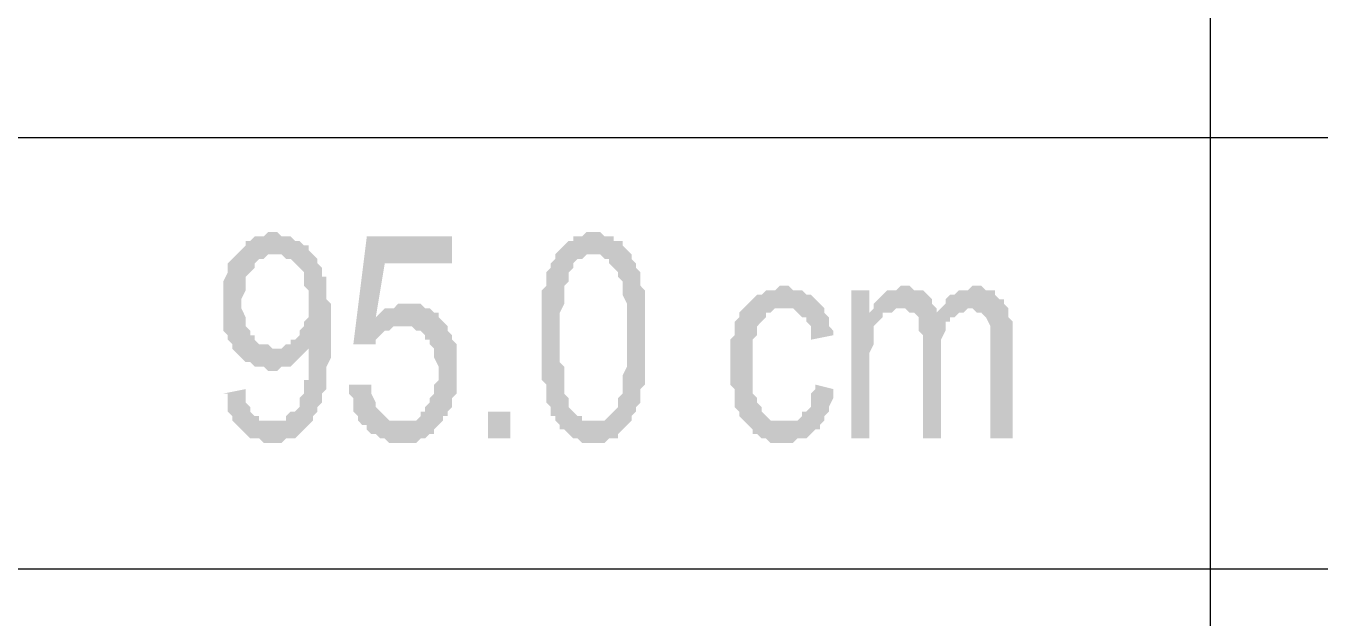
# Model space of a CAD drawing. Header units: inches. Extents: x 1387 to 2676, y -3005 to -2136.
# Drawn here: x 2560.164 to 2562.568, y -2149.72 to -2148.621 of the extents above; entities that cross this region are included whole.
import ezdxf

# ---------------------------------------------------------------- set-up
doc = ezdxf.new("R2010")
doc.units = ezdxf.units.IN
doc.header["$MEASUREMENT"] = 0
doc.layers.add('SAZE_DRAWINGS', color=7, linetype='Continuous')

msp = doc.modelspace()

# ---------------------------------------------------------------- hatches: boundary and pattern name
at = {"layer": 'SAZE_DRAWINGS'}
for points in [[(2560.621924, -2149.003728), (2560.621924, -2149.003728), (2560.61359, -2149.003728), (2560.605257, -2149.012061), (2560.596924, -2149.012061), (2560.58859, -2149.012061), (2560.580257, -2149.020394), (2560.571924, -2149.020394), (2560.571924, -2149.028728), (2560.56359, -2149.037061), (2560.555257, -2149.045394), (2560.630257, -2149.045394), (2560.630257, -2149.045394), (2560.63859, -2149.045394), (2560.646924, -2149.053728), (2560.655257, -2149.053728), (2560.66359, -2149.062061), (2560.671924, -2149.070394), (2560.671924, -2149.070394), (2560.680257, -2149.078728), (2560.680257, -2149.087061), (2560.680257, -2149.103728), (2560.68859, -2149.112061), (2560.68859, -2149.120394), (2560.68859, -2149.128728), (2560.68859, -2149.137061), (2560.68859, -2149.153728), (2560.68859, -2149.162061), (2560.680257, -2149.170394), (2560.680257, -2149.178728), (2560.671924, -2149.187061), (2560.671924, -2149.195394), (2560.66359, -2149.203728), (2560.655257, -2149.203728), (2560.68859, -2149.212061), (2560.68859, -2149.220394), (2560.68859, -2149.220394), (2560.68859, -2149.237061), (2560.68859, -2149.245394), (2560.68859, -2149.253728), (2560.68859, -2149.262061), (2560.68859, -2149.278728), (2560.680257, -2149.278728), (2560.680257, -2149.295394), (2560.680257, -2149.303728), (2560.671924, -2149.312061), (2560.671924, -2149.320394), (2560.671924, -2149.328728), (2560.66359, -2149.337061), (2560.655257, -2149.337061), (2560.646924, -2149.345394), (2560.646924, -2149.353728), (2560.63859, -2149.353728), (2560.630257, -2149.353728), (2560.621924, -2149.353728), (2560.68859, -2149.362061), (2560.696924, -2149.353728), (2560.696924, -2149.345394), (2560.705257, -2149.337061), (2560.705257, -2149.328728), (2560.71359, -2149.320394), (2560.71359, -2149.303728), (2560.71359, -2149.303728), (2560.721924, -2149.295394), (2560.721924, -2149.287061), (2560.721924, -2149.278728), (2560.721924, -2149.270394), (2560.721924, -2149.262061), (2560.721924, -2149.253728), (2560.730257, -2149.237061), (2560.730257, -2149.228728), (2560.730257, -2149.212061), (2560.730257, -2149.203728), (2560.730257, -2149.187061), (2560.730257, -2149.187061), (2560.730257, -2149.170394), (2560.730257, -2149.162061), (2560.730257, -2149.145394), (2560.730257, -2149.137061), (2560.721924, -2149.128728), (2560.721924, -2149.120394), (2560.721924, -2149.112061), (2560.721924, -2149.095394), (2560.721924, -2149.087061), (2560.71359, -2149.087061), (2560.71359, -2149.078728), (2560.71359, -2149.070394), (2560.705257, -2149.062061), (2560.705257, -2149.053728), (2560.696924, -2149.045394), (2560.68859, -2149.037061), (2560.68859, -2149.028728), (2560.680257, -2149.028728), (2560.671924, -2149.020394), (2560.66359, -2149.020394), (2560.655257, -2149.012061), (2560.646924, -2149.012061), (2560.63859, -2149.012061), (2560.630257, -2149.003728)], [(2560.955257, -2149.012061), (2560.796924, -2149.012061), (2560.771924, -2149.212061), (2560.81359, -2149.212061), (2560.81359, -2149.203728), (2560.821924, -2149.195394), (2560.830257, -2149.187061), (2560.830257, -2149.187061), (2560.83859, -2149.187061), (2560.846924, -2149.178728), (2560.855257, -2149.178728), (2560.86359, -2149.178728), (2560.93859, -2149.170394), (2560.93859, -2149.170394), (2560.930257, -2149.162061), (2560.81359, -2149.162061), (2560.830257, -2149.062061), (2560.955257, -2149.062061)], [(2561.221924, -2149.003728), (2561.205257, -2149.003728), (2561.196924, -2149.012061), (2561.180257, -2149.012061), (2561.180257, -2149.020394), (2561.171924, -2149.020394), (2561.16359, -2149.028728), (2561.16359, -2149.028728), (2561.155257, -2149.037061), (2561.146924, -2149.045394), (2561.221924, -2149.045394), (2561.221924, -2149.045394), (2561.230257, -2149.045394), (2561.23859, -2149.053728), (2561.246924, -2149.053728), (2561.246924, -2149.062061), (2561.255257, -2149.070394), (2561.26359, -2149.078728), (2561.26359, -2149.078728), (2561.26359, -2149.087061), (2561.26359, -2149.087061), (2561.271924, -2149.095394), (2561.271924, -2149.103728), (2561.271924, -2149.112061), (2561.271924, -2149.120394), (2561.280257, -2149.137061), (2561.280257, -2149.145394), (2561.280257, -2149.162061), (2561.280257, -2149.170394), (2561.280257, -2149.187061), (2561.280257, -2149.203728), (2561.280257, -2149.203728), (2561.280257, -2149.220394), (2561.280257, -2149.228728), (2561.280257, -2149.245394), (2561.280257, -2149.253728), (2561.271924, -2149.270394), (2561.271924, -2149.278728), (2561.271924, -2149.287061), (2561.271924, -2149.295394), (2561.271924, -2149.303728), (2561.26359, -2149.312061), (2561.26359, -2149.320394), (2561.26359, -2149.328728), (2561.26359, -2149.328728), (2561.255257, -2149.337061), (2561.246924, -2149.345394), (2561.23859, -2149.353728), (2561.230257, -2149.353728), (2561.230257, -2149.353728), (2561.221924, -2149.353728), (2561.155257, -2149.362061), (2561.155257, -2149.370394), (2561.16359, -2149.370394), (2561.171924, -2149.378728), (2561.180257, -2149.387061), (2561.18859, -2149.387061), (2561.18859, -2149.387061), (2561.196924, -2149.395394), (2561.205257, -2149.395394), (2561.221924, -2149.395394), (2561.221924, -2149.395394), (2561.230257, -2149.395394), (2561.23859, -2149.395394), (2561.246924, -2149.387061), (2561.255257, -2149.387061), (2561.26359, -2149.387061), (2561.26359, -2149.378728), (2561.271924, -2149.370394), (2561.271924, -2149.370394), (2561.280257, -2149.362061), (2561.28859, -2149.353728), (2561.28859, -2149.345394), (2561.296924, -2149.337061), (2561.296924, -2149.328728), (2561.305257, -2149.320394), (2561.305257, -2149.312061), (2561.305257, -2149.303728), (2561.305257, -2149.295394), (2561.31359, -2149.287061), (2561.31359, -2149.278728), (2561.31359, -2149.270394), (2561.31359, -2149.262061), (2561.31359, -2149.245394), (2561.31359, -2149.237061), (2561.31359, -2149.228728), (2561.31359, -2149.212061), (2561.31359, -2149.203728), (2561.31359, -2149.195394), (2561.31359, -2149.178728), (2561.31359, -2149.170394), (2561.31359, -2149.162061), (2561.31359, -2149.145394), (2561.31359, -2149.137061), (2561.31359, -2149.128728), (2561.31359, -2149.120394), (2561.31359, -2149.112061), (2561.305257, -2149.103728), (2561.305257, -2149.095394), (2561.305257, -2149.078728), (2561.296924, -2149.070394), (2561.296924, -2149.062061), (2561.28859, -2149.053728), (2561.28859, -2149.045394), (2561.280257, -2149.037061), (2561.271924, -2149.028728), (2561.271924, -2149.020394), (2561.26359, -2149.020394), (2561.255257, -2149.020394), (2561.255257, -2149.012061), (2561.246924, -2149.012061), (2561.23859, -2149.012061), (2561.230257, -2149.003728)], [(2560.555257, -2149.045394), (2560.555257, -2149.045394), (2560.546924, -2149.053728), (2560.53859, -2149.062061), (2560.53859, -2149.070394), (2560.53859, -2149.078728), (2560.530257, -2149.095394), (2560.530257, -2149.103728), (2560.530257, -2149.112061), (2560.530257, -2149.120394), (2560.530257, -2149.137061), (2560.530257, -2149.137061), (2560.530257, -2149.153728), (2560.530257, -2149.162061), (2560.530257, -2149.170394), (2560.530257, -2149.187061), (2560.53859, -2149.195394), (2560.53859, -2149.203728), (2560.546924, -2149.212061), (2560.546924, -2149.220394), (2560.555257, -2149.228728), (2560.630257, -2149.220394), (2560.621924, -2149.220394), (2560.61359, -2149.212061), (2560.605257, -2149.212061), (2560.596924, -2149.212061), (2560.58859, -2149.203728), (2560.58859, -2149.195394), (2560.580257, -2149.195394), (2560.580257, -2149.187061), (2560.571924, -2149.178728), (2560.571924, -2149.170394), (2560.571924, -2149.162061), (2560.56359, -2149.145394), (2560.56359, -2149.137061), (2560.56359, -2149.128728), (2560.571924, -2149.112061), (2560.571924, -2149.103728), (2560.571924, -2149.095394), (2560.571924, -2149.087061), (2560.580257, -2149.078728), (2560.58859, -2149.070394), (2560.58859, -2149.062061), (2560.596924, -2149.053728), (2560.605257, -2149.053728), (2560.61359, -2149.045394), (2560.621924, -2149.045394), (2560.630257, -2149.045394)], [(2561.146924, -2149.045394), (2561.146924, -2149.053728), (2561.13859, -2149.062061), (2561.13859, -2149.070394), (2561.130257, -2149.078728), (2561.130257, -2149.095394), (2561.130257, -2149.095394), (2561.130257, -2149.103728), (2561.121924, -2149.112061), (2561.121924, -2149.120394), (2561.121924, -2149.128728), (2561.121924, -2149.145394), (2561.121924, -2149.153728), (2561.121924, -2149.162061), (2561.121924, -2149.178728), (2561.121924, -2149.187061), (2561.121924, -2149.203728), (2561.121924, -2149.203728), (2561.121924, -2149.220394), (2561.121924, -2149.237061), (2561.121924, -2149.245394), (2561.121924, -2149.262061), (2561.121924, -2149.270394), (2561.121924, -2149.278728), (2561.130257, -2149.287061), (2561.130257, -2149.303728), (2561.130257, -2149.312061), (2561.130257, -2149.320394), (2561.13859, -2149.328728), (2561.13859, -2149.337061), (2561.13859, -2149.345394), (2561.146924, -2149.345394), (2561.146924, -2149.353728), (2561.155257, -2149.362061), (2561.221924, -2149.353728), (2561.21359, -2149.353728), (2561.205257, -2149.353728), (2561.196924, -2149.353728), (2561.196924, -2149.345394), (2561.18859, -2149.345394), (2561.180257, -2149.337061), (2561.171924, -2149.328728), (2561.171924, -2149.320394), (2561.171924, -2149.320394), (2561.171924, -2149.312061), (2561.16359, -2149.303728), (2561.16359, -2149.295394), (2561.16359, -2149.287061), (2561.16359, -2149.278728), (2561.16359, -2149.270394), (2561.16359, -2149.253728), (2561.155257, -2149.245394), (2561.155257, -2149.228728), (2561.155257, -2149.212061), (2561.155257, -2149.203728), (2561.155257, -2149.195394), (2561.155257, -2149.178728), (2561.155257, -2149.162061), (2561.155257, -2149.153728), (2561.16359, -2149.137061), (2561.16359, -2149.128728), (2561.16359, -2149.120394), (2561.16359, -2149.112061), (2561.16359, -2149.103728), (2561.171924, -2149.095394), (2561.171924, -2149.087061), (2561.171924, -2149.078728), (2561.180257, -2149.070394), (2561.180257, -2149.062061), (2561.18859, -2149.053728), (2561.196924, -2149.053728), (2561.205257, -2149.045394), (2561.21359, -2149.045394), (2561.221924, -2149.045394)], [(2561.571924, -2149.103728), (2561.571924, -2149.103728), (2561.56359, -2149.103728), (2561.555257, -2149.112061), (2561.546924, -2149.112061), (2561.53859, -2149.112061), (2561.530257, -2149.120394), (2561.521924, -2149.120394), (2561.51359, -2149.128728), (2561.51359, -2149.128728), (2561.505257, -2149.137061), (2561.496924, -2149.145394), (2561.48859, -2149.153728), (2561.48859, -2149.162061), (2561.480257, -2149.170394), (2561.480257, -2149.178728), (2561.480257, -2149.187061), (2561.480257, -2149.195394), (2561.471924, -2149.203728), (2561.471924, -2149.220394), (2561.471924, -2149.228728), (2561.471924, -2149.237061), (2561.471924, -2149.253728), (2561.471924, -2149.262061), (2561.471924, -2149.278728), (2561.471924, -2149.287061), (2561.480257, -2149.295394), (2561.480257, -2149.303728), (2561.480257, -2149.320394), (2561.480257, -2149.328728), (2561.48859, -2149.337061), (2561.48859, -2149.345394), (2561.496924, -2149.353728), (2561.496924, -2149.353728), (2561.571924, -2149.353728), (2561.571924, -2149.353728), (2561.56359, -2149.353728), (2561.555257, -2149.353728), (2561.546924, -2149.353728), (2561.53859, -2149.345394), (2561.530257, -2149.337061), (2561.530257, -2149.328728), (2561.530257, -2149.328728), (2561.521924, -2149.320394), (2561.521924, -2149.312061), (2561.51359, -2149.303728), (2561.51359, -2149.295394), (2561.51359, -2149.287061), (2561.51359, -2149.278728), (2561.51359, -2149.262061), (2561.51359, -2149.253728), (2561.51359, -2149.245394), (2561.51359, -2149.237061), (2561.51359, -2149.220394), (2561.51359, -2149.212061), (2561.51359, -2149.203728), (2561.521924, -2149.195394), (2561.521924, -2149.187061), (2561.521924, -2149.178728), (2561.530257, -2149.170394), (2561.530257, -2149.170394), (2561.53859, -2149.162061), (2561.53859, -2149.153728), (2561.546924, -2149.153728), (2561.555257, -2149.145394), (2561.56359, -2149.145394), (2561.571924, -2149.145394), (2561.646924, -2149.145394), (2561.63859, -2149.137061), (2561.630257, -2149.128728), (2561.630257, -2149.128728), (2561.621924, -2149.120394), (2561.61359, -2149.120394), (2561.605257, -2149.112061), (2561.596924, -2149.112061), (2561.58859, -2149.112061), (2561.580257, -2149.103728)], [(2561.796924, -2149.103728), (2561.78859, -2149.103728), (2561.780257, -2149.112061), (2561.76359, -2149.112061), (2561.755257, -2149.120394), (2561.755257, -2149.120394), (2561.746924, -2149.128728), (2561.73859, -2149.137061), (2561.73859, -2149.145394), (2561.78859, -2149.145394), (2561.78859, -2149.145394), (2561.796924, -2149.145394), (2561.805257, -2149.153728), (2561.81359, -2149.153728), (2561.855257, -2149.153728), (2561.855257, -2149.153728), (2561.855257, -2149.145394), (2561.846924, -2149.137061), (2561.846924, -2149.128728), (2561.83859, -2149.120394), (2561.83859, -2149.120394), (2561.830257, -2149.112061), (2561.821924, -2149.112061), (2561.81359, -2149.112061), (2561.805257, -2149.103728)], [(2561.930257, -2149.103728), (2561.930257, -2149.103728), (2561.921924, -2149.103728), (2561.91359, -2149.112061), (2561.905257, -2149.112061), (2561.896924, -2149.112061), (2561.88859, -2149.120394), (2561.880257, -2149.120394), (2561.871924, -2149.128728), (2561.871924, -2149.137061), (2561.86359, -2149.145394), (2561.921924, -2149.145394), (2561.921924, -2149.145394), (2561.930257, -2149.153728), (2561.93859, -2149.153728), (2561.946924, -2149.162061), (2561.946924, -2149.162061), (2561.955257, -2149.178728), (2561.955257, -2149.178728), (2561.955257, -2149.187061), (2561.955257, -2149.203728), (2561.955257, -2149.212061), (2561.955257, -2149.387061), (2561.996924, -2149.387061), (2561.996924, -2149.195394), (2561.996924, -2149.195394), (2561.996924, -2149.187061), (2561.996924, -2149.170394), (2561.98859, -2149.162061), (2561.98859, -2149.153728), (2561.98859, -2149.145394), (2561.980257, -2149.137061), (2561.980257, -2149.128728), (2561.971924, -2149.128728), (2561.96359, -2149.120394), (2561.96359, -2149.112061), (2561.955257, -2149.112061), (2561.946924, -2149.112061), (2561.93859, -2149.103728)], [(2561.730257, -2149.112061), (2561.696924, -2149.112061), (2561.696924, -2149.387061), (2561.730257, -2149.387061), (2561.730257, -2149.245394), (2561.730257, -2149.237061), (2561.730257, -2149.228728), (2561.73859, -2149.212061), (2561.73859, -2149.203728), (2561.73859, -2149.195394), (2561.73859, -2149.187061), (2561.73859, -2149.178728), (2561.746924, -2149.170394), (2561.755257, -2149.162061), (2561.755257, -2149.153728), (2561.76359, -2149.153728), (2561.730257, -2149.153728)], [(2560.871924, -2149.137061), (2560.871924, -2149.137061), (2560.855257, -2149.137061), (2560.846924, -2149.145394), (2560.83859, -2149.145394), (2560.830257, -2149.145394), (2560.821924, -2149.153728), (2560.81359, -2149.162061), (2560.930257, -2149.162061), (2560.930257, -2149.153728), (2560.921924, -2149.153728), (2560.91359, -2149.145394), (2560.905257, -2149.145394), (2560.896924, -2149.137061), (2560.88859, -2149.137061), (2560.880257, -2149.137061)], [(2561.646924, -2149.145394), (2561.571924, -2149.145394), (2561.58859, -2149.145394), (2561.596924, -2149.153728), (2561.605257, -2149.162061), (2561.61359, -2149.162061), (2561.61359, -2149.170394), (2561.621924, -2149.178728), (2561.621924, -2149.187061), (2561.621924, -2149.203728), (2561.66359, -2149.195394), (2561.66359, -2149.187061), (2561.655257, -2149.178728), (2561.655257, -2149.170394), (2561.655257, -2149.162061), (2561.646924, -2149.153728)], [(2561.73859, -2149.145394), (2561.730257, -2149.153728), (2561.771924, -2149.153728), (2561.780257, -2149.145394), (2561.78859, -2149.145394)], [(2561.86359, -2149.145394), (2561.855257, -2149.153728), (2561.81359, -2149.153728), (2561.821924, -2149.162061), (2561.821924, -2149.170394), (2561.821924, -2149.178728), (2561.821924, -2149.187061), (2561.830257, -2149.195394), (2561.830257, -2149.212061), (2561.830257, -2149.387061), (2561.86359, -2149.387061), (2561.86359, -2149.228728), (2561.86359, -2149.220394), (2561.86359, -2149.212061), (2561.86359, -2149.203728), (2561.871924, -2149.187061), (2561.871924, -2149.178728), (2561.871924, -2149.170394), (2561.880257, -2149.170394), (2561.880257, -2149.162061), (2561.88859, -2149.162061), (2561.896924, -2149.153728), (2561.905257, -2149.153728), (2561.91359, -2149.145394), (2561.921924, -2149.145394)], [(2560.93859, -2149.170394), (2560.86359, -2149.178728), (2560.86359, -2149.178728), (2560.880257, -2149.178728), (2560.88859, -2149.187061), (2560.896924, -2149.187061), (2560.905257, -2149.195394), (2560.905257, -2149.203728), (2560.91359, -2149.203728), (2560.91359, -2149.212061), (2560.921924, -2149.220394), (2560.921924, -2149.228728), (2560.921924, -2149.237061), (2560.930257, -2149.253728), (2560.930257, -2149.262061), (2560.930257, -2149.262061), (2560.930257, -2149.278728), (2560.921924, -2149.287061), (2560.921924, -2149.295394), (2560.921924, -2149.303728), (2560.91359, -2149.312061), (2560.91359, -2149.320394), (2560.905257, -2149.328728), (2560.905257, -2149.337061), (2560.896924, -2149.337061), (2560.896924, -2149.345394), (2560.88859, -2149.353728), (2560.880257, -2149.353728), (2560.871924, -2149.353728), (2560.86359, -2149.353728), (2560.93859, -2149.353728), (2560.93859, -2149.345394), (2560.946924, -2149.345394), (2560.946924, -2149.337061), (2560.955257, -2149.328728), (2560.955257, -2149.320394), (2560.955257, -2149.312061), (2560.96359, -2149.303728), (2560.96359, -2149.295394), (2560.96359, -2149.278728), (2560.96359, -2149.270394), (2560.96359, -2149.262061), (2560.96359, -2149.253728), (2560.96359, -2149.245394), (2560.96359, -2149.237061), (2560.96359, -2149.220394), (2560.96359, -2149.212061), (2560.955257, -2149.203728), (2560.955257, -2149.195394), (2560.946924, -2149.187061), (2560.946924, -2149.178728)], [(2560.655257, -2149.203728), (2560.655257, -2149.212061), (2560.646924, -2149.212061), (2560.63859, -2149.220394), (2560.630257, -2149.220394), (2560.555257, -2149.228728), (2560.555257, -2149.228728), (2560.56359, -2149.237061), (2560.571924, -2149.245394), (2560.580257, -2149.245394), (2560.58859, -2149.253728), (2560.596924, -2149.253728), (2560.605257, -2149.253728), (2560.61359, -2149.262061), (2560.621924, -2149.262061), (2560.621924, -2149.262061), (2560.630257, -2149.262061), (2560.63859, -2149.253728), (2560.646924, -2149.253728), (2560.655257, -2149.253728), (2560.66359, -2149.245394), (2560.66359, -2149.245394), (2560.671924, -2149.237061), (2560.671924, -2149.237061), (2560.680257, -2149.228728), (2560.68859, -2149.220394), (2560.68859, -2149.212061)], [(2560.571924, -2149.295394), (2560.530257, -2149.303728), (2560.53859, -2149.303728), (2560.53859, -2149.337061), (2560.546924, -2149.345394), (2560.546924, -2149.353728), (2560.555257, -2149.362061), (2560.56359, -2149.370394), (2560.56359, -2149.370394), (2560.571924, -2149.378728), (2560.580257, -2149.387061), (2560.58859, -2149.387061), (2560.596924, -2149.387061), (2560.605257, -2149.395394), (2560.61359, -2149.395394), (2560.621924, -2149.395394), (2560.621924, -2149.395394), (2560.630257, -2149.395394), (2560.63859, -2149.395394), (2560.646924, -2149.387061), (2560.655257, -2149.387061), (2560.66359, -2149.387061), (2560.671924, -2149.378728), (2560.680257, -2149.370394), (2560.680257, -2149.370394), (2560.68859, -2149.362061), (2560.621924, -2149.353728), (2560.61359, -2149.353728), (2560.605257, -2149.353728), (2560.596924, -2149.353728), (2560.596924, -2149.345394), (2560.58859, -2149.345394), (2560.580257, -2149.337061), (2560.580257, -2149.328728), (2560.571924, -2149.320394), (2560.571924, -2149.312061)], [(2560.805257, -2149.287061), (2560.76359, -2149.287061), (2560.76359, -2149.303728), (2560.771924, -2149.312061), (2560.771924, -2149.328728), (2560.771924, -2149.337061), (2560.780257, -2149.345394), (2560.780257, -2149.353728), (2560.78859, -2149.362061), (2560.796924, -2149.362061), (2560.796924, -2149.370394), (2560.805257, -2149.378728), (2560.81359, -2149.378728), (2560.821924, -2149.387061), (2560.830257, -2149.387061), (2560.83859, -2149.395394), (2560.846924, -2149.395394), (2560.855257, -2149.395394), (2560.86359, -2149.395394), (2560.86359, -2149.395394), (2560.871924, -2149.395394), (2560.880257, -2149.395394), (2560.88859, -2149.395394), (2560.896924, -2149.387061), (2560.905257, -2149.387061), (2560.91359, -2149.378728), (2560.921924, -2149.378728), (2560.921924, -2149.370394), (2560.930257, -2149.362061), (2560.93859, -2149.353728), (2560.86359, -2149.353728), (2560.86359, -2149.353728), (2560.855257, -2149.353728), (2560.846924, -2149.353728), (2560.83859, -2149.353728), (2560.830257, -2149.345394), (2560.821924, -2149.337061), (2560.821924, -2149.337061), (2560.81359, -2149.328728), (2560.81359, -2149.320394), (2560.805257, -2149.303728), (2560.805257, -2149.295394)], [(2561.630257, -2149.287061), (2561.630257, -2149.295394), (2561.621924, -2149.303728), (2561.621924, -2149.328728), (2561.61359, -2149.337061), (2561.605257, -2149.337061), (2561.605257, -2149.345394), (2561.596924, -2149.353728), (2561.58859, -2149.353728), (2561.580257, -2149.353728), (2561.571924, -2149.353728), (2561.496924, -2149.353728), (2561.505257, -2149.362061), (2561.51359, -2149.370394), (2561.51359, -2149.378728), (2561.521924, -2149.378728), (2561.530257, -2149.387061), (2561.53859, -2149.387061), (2561.546924, -2149.395394), (2561.555257, -2149.395394), (2561.56359, -2149.395394), (2561.571924, -2149.395394), (2561.580257, -2149.395394), (2561.58859, -2149.395394), (2561.596924, -2149.387061), (2561.605257, -2149.387061), (2561.61359, -2149.387061), (2561.621924, -2149.378728), (2561.630257, -2149.370394), (2561.630257, -2149.370394), (2561.63859, -2149.370394), (2561.63859, -2149.362061), (2561.646924, -2149.353728), (2561.646924, -2149.345394), (2561.655257, -2149.337061), (2561.655257, -2149.328728), (2561.66359, -2149.312061), (2561.66359, -2149.303728), (2561.66359, -2149.295394)]]:
    msp.add_hatch(color=3, dxfattribs=at).paths.add_polyline_path(points)

# ---------------------------------------------------------------- linework, layer by layer
at = {"layer": 'SAZE_DRAWINGS', "color": 3}
for points in [[(2562.36359, -2144.820394), (2562.36359, -2154.445394)], [(2554.555257, -2148.828728), (2564.680257, -2148.828728)], [(2554.555257, -2149.628728), (2564.680257, -2149.628728)]]:
    msp.add_lwpolyline(points, dxfattribs=at)
msp.add_solid([(2561.021924, -2149.387061), (2561.021924, -2149.337061), (2561.06359, -2149.387061), (2561.06359, -2149.337061)], dxfattribs=at)

doc.saveas('drawing.dxf')
